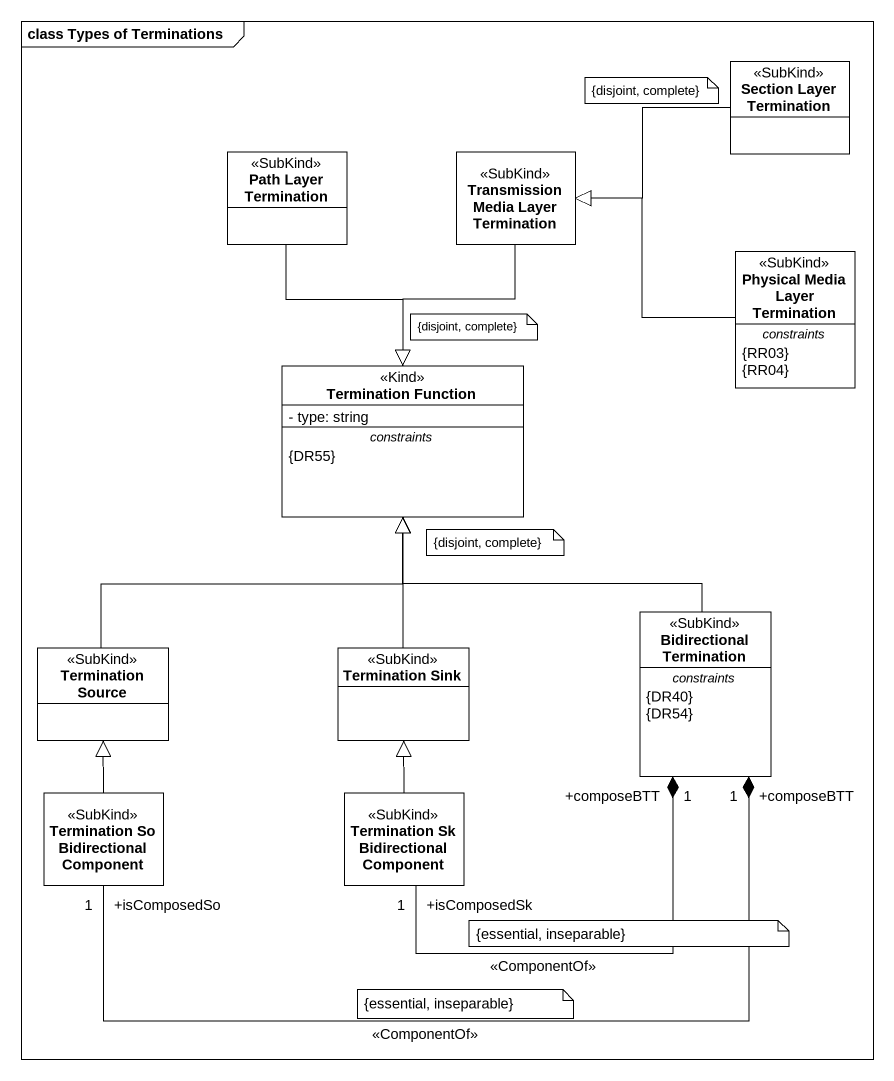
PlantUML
@startuml
mainframe class Types of Terminations
hide circle
hide empty members
skinparam classAttributeIconSize 0
class "Section Layer Termination" as Section_Layer_Termination <<SubKind>>
class "Path Layer Termination" as Path_Layer_Termination <<SubKind>>
class "Transmission Media Layer Termination" as Transmission_Media_Layer <<SubKind>>
class "Physical Media Layer Termination" as Physical_Media_Layer <<SubKind>> {
  -- constraints --
  {RR03}
  {RR04}
}
class "Termination Function" as Termination_Function <<Kind>> {
  - type: string
  -- constraints --
  {DR55}
}
class "Bidirectional Termination" as Bidirectional_Termination <<SubKind>> {
  -- constraints --
  {DR40}
  {DR54}
}
class "Termination Source" as Termination_Source <<SubKind>>
class "Termination Sink" as Termination_Sink <<SubKind>>
class "Termination So Bidirectional Component" as Termination_So <<SubKind>>
class "Termination Sk Bidirectional Component" as Termination_Sk <<SubKind>>
Section_Layer_Termination -left-|> Transmission_Media_Layer
Path_Layer_Termination --|> Termination_Function
Transmission_Media_Layer --|> Termination_Function
Physical_Media_Layer -left-|> Transmission_Media_Layer
Bidirectional_Termination -up-|> Termination_Function
Bidirectional_Termination "+composeBTT\n1" *-left- "+isComposedSo\n1" Termination_So : <<ComponentOf>>
Bidirectional_Termination "+composeBTT\n1" *-left- "+isComposedSk\n1" Termination_Sk : <<ComponentOf>>
Termination_Source -up-|> Termination_Function
Termination_Sink -up-|> Termination_Function
Termination_So -up-|> Termination_Source
Termination_Sk -up-|> Termination_Sink
note as N1
  {disjoint, complete}
end note
note as N2
  {disjoint, complete}
end note
note as N3
  {disjoint, complete}
end note
note as N4
  {essential, inseparable}
end note
note as N5
  {essential, inseparable}
end note
@enduml
